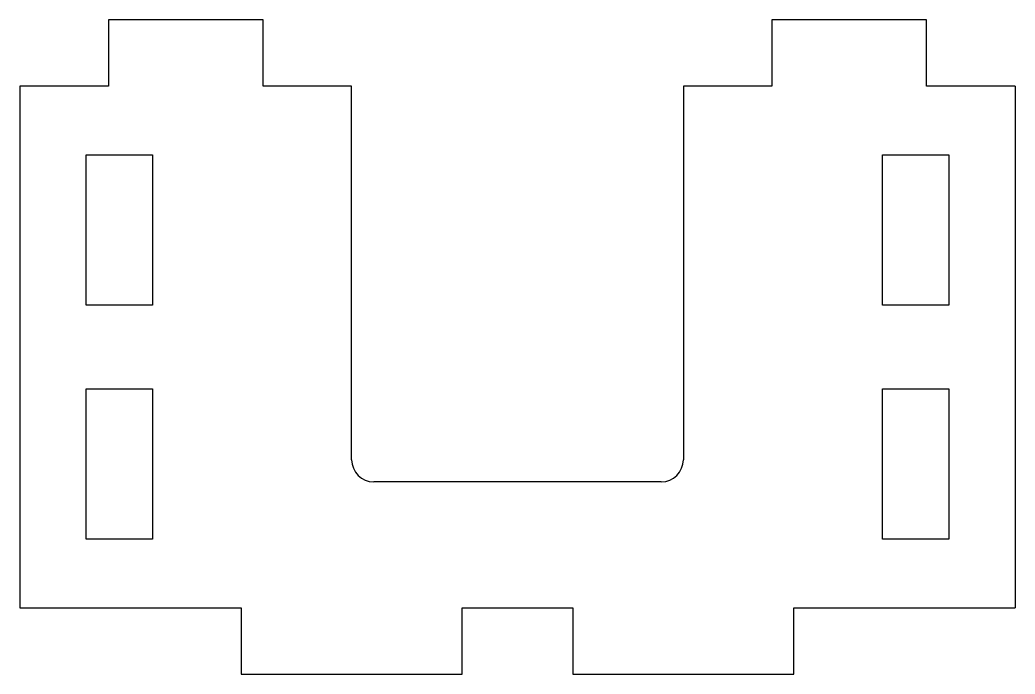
# Model space of a CAD drawing. Extents: x 0 to 45, y -3 to 26.6.
import ezdxf

# ---------------------------------------------------------------- set-up
doc = ezdxf.new("R2010")
doc.units = 0
doc.layers.get('0').update_dxf_attribs({"linetype": 'continuous'})

# ---------------------------------------------------------------- blocks, each defined once
blk = doc.blocks.new('FILLET006')
at = {"color": 0}
for p, q in [((11, 26.6), (4, 26.6)), ((4, 26.6), (4, 23.6)), ((11, 23.6), (11, 26.6)), ((34, 26.6), (34, 23.6)), ((41, 26.6), (34, 26.6)), ((41, 23.6), (41, 26.6)), ((4, 23.6), (0, 23.6)), ((0, 23.6), (0, 0)), ((15, 23.6), (11, 23.6)), ((15, 6.7), (15, 23.6)), ((30, 23.6), (30, 6.7)), ((34, 23.6), (30, 23.6)), ((45, 23.6), (41, 23.6)), ((45, 23.6), (45, 0)), ((3, 20.5), (6, 20.5)), ((3, 13.7), (3, 20.5)), ((6, 20.5), (6, 13.7)), ((39, 20.5), (42, 20.5)), ((39, 13.7), (39, 20.5)), ((42, 20.5), (42, 13.7)), ((6, 13.7), (3, 13.7)), ((42, 13.7), (39, 13.7)), ((3, 9.9), (6, 9.9)), ((3, 3.1), (3, 9.9)), ((6, 9.9), (6, 3.1)), ((39, 9.9), (42, 9.9)), ((39, 3.1), (39, 9.9)), ((42, 9.9), (42, 3.1)), ((29, 5.7), (16, 5.7)), ((6, 3.1), (3, 3.1)), ((42, 3.1), (39, 3.1)), ((0, 0), (10, 0)), ((10, 0), (10, -3)), ((20, 0), (25, 0)), ((20, -3), (20, 0)), ((25, 0), (25, -3)), ((35, 0), (45, 0)), ((35, -3), (35, 0)), ((10, -3), (20, -3)), ((25, -3), (35, -3))]:
    blk.add_line(p, q, dxfattribs=at)
for centre, start, end in [((16, 6.7), -180, -90), ((29, 6.7), -90, 0)]:
    blk.add_arc(centre, 1, start, end, dxfattribs=at)

msp = doc.modelspace()

# ---------------------------------------------------------------- block references
at = {"color": 0}
msp.add_blockref('FILLET006', (0, 0), dxfattribs=at)

doc.saveas('drawing.dxf')
